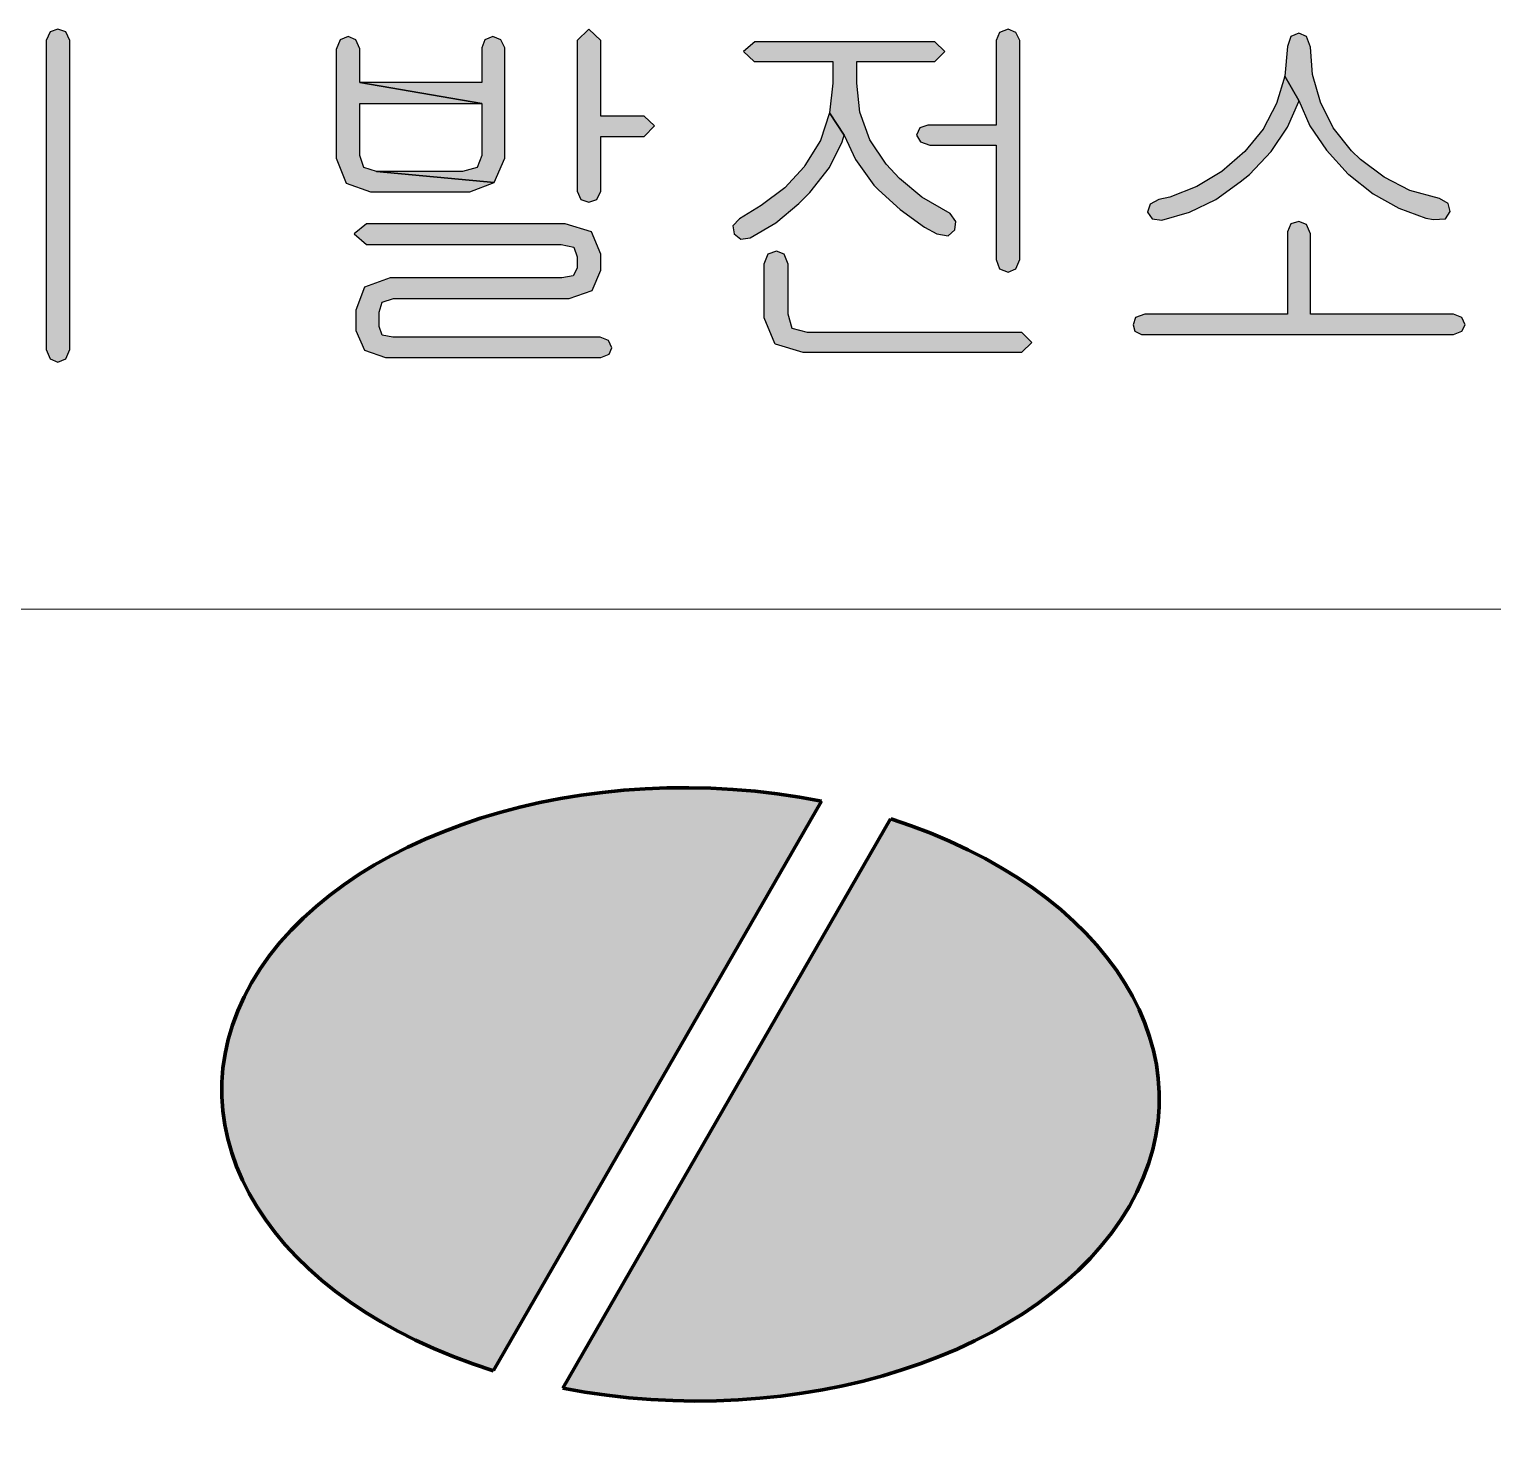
# Model space of a CAD drawing. Header units: inches. Extents: x 1047 to 1888, y -10 to 584.
# Drawn here: x 1787.56 to 1807.76, y 88.58 to 107.97 of the extents above; entities that cross this region are included whole.
import ezdxf

# ---------------------------------------------------------------- set-up
doc = ezdxf.new("R2010")
doc.units = ezdxf.units.IN
doc.header["$MEASUREMENT"] = 0
for name, color, linetype in [('BG 0 -1', 7, 'Continuous'), ('BG Default', 7, 'Continuous'), ('BG happy form$0$TITLE-BOX', 7, 'Continuous')]:
    doc.layers.add(name, color=color, linetype=linetype)

msp = doc.modelspace()

# ---------------------------------------------------------------- hatches: boundary and pattern name
at = {"layer": 'BG 0 -1', "linetype": 'ByBlock'}
for color, points in [(5, [(1798.492, 97.315), (1798.275, 97.355), (1798.056, 97.391), (1797.836, 97.422), (1797.614, 97.447), (1797.39, 97.468), (1797.166, 97.484), (1796.942, 97.494), (1796.717, 97.499), (1796.492, 97.5), (1796.267, 97.495), (1796.043, 97.485), (1795.82, 97.47), (1795.597, 97.449), (1795.376, 97.424), (1795.156, 97.394), (1794.939, 97.359), (1794.723, 97.319), (1794.51, 97.273), (1794.3, 97.224), (1794.092, 97.169), (1793.887, 97.109), (1793.686, 97.045), (1793.489, 96.977), (1793.295, 96.903), (1793.105, 96.826), (1792.92, 96.744), (1792.74, 96.658), (1792.564, 96.568), (1792.393, 96.474), (1792.227, 96.376), (1792.067, 96.274), (1791.912, 96.169), (1791.763, 96.06), (1791.62, 95.947), (1791.483, 95.832), (1791.352, 95.713), (1791.228, 95.592), (1791.111, 95.467), (1791, 95.34), (1790.896, 95.211), (1790.799, 95.079), (1790.709, 94.945), (1790.626, 94.808), (1790.551, 94.67), (1790.483, 94.531), (1790.423, 94.39), (1790.37, 94.247), (1790.325, 94.103), (1790.287, 93.958), (1790.258, 93.813), (1790.236, 93.667), (1790.221, 93.52), (1790.215, 93.373), (1790.217, 93.226), (1790.226, 93.078), (1790.243, 92.932), (1790.268, 92.785), (1790.3, 92.639), (1790.341, 92.494), (1790.389, 92.35), (1790.445, 92.207), (1790.508, 92.065), (1790.578, 91.924), (1790.656, 91.786), (1790.742, 91.649), (1790.834, 91.514), (1790.934, 91.381), (1791.04, 91.25), (1791.154, 91.122), (1791.274, 90.997), (1791.4, 90.874), (1791.533, 90.754), (1791.673, 90.637), (1791.818, 90.523), (1791.969, 90.413), (1792.126, 90.306), (1792.288, 90.203), (1792.456, 90.103), (1792.629, 90.007), (1792.807, 89.915), (1792.989, 89.827), (1793.176, 89.744), (1793.367, 89.664), (1793.562, 89.589), (1793.761, 89.519), (1793.964, 89.453)]), (80, [(1794.922, 89.211), (1795.141, 89.172), (1795.362, 89.137), (1795.584, 89.107), (1795.808, 89.082), (1796.033, 89.063), (1796.259, 89.048), (1796.485, 89.039), (1796.712, 89.035), (1796.938, 89.036), (1797.164, 89.042), (1797.39, 89.054), (1797.614, 89.071), (1797.838, 89.092), (1798.06, 89.119), (1798.281, 89.151), (1798.499, 89.188), (1798.715, 89.231), (1798.929, 89.278), (1799.14, 89.329), (1799.348, 89.386), (1799.553, 89.448), (1799.754, 89.514), (1799.952, 89.585), (1800.145, 89.66), (1800.335, 89.74), (1800.519, 89.824), (1800.699, 89.912), (1800.875, 90.004), (1801.045, 90.101), (1801.209, 90.201), (1801.368, 90.305), (1801.522, 90.413), (1801.669, 90.524), (1801.811, 90.638), (1801.946, 90.756), (1802.074, 90.877), (1802.196, 91), (1802.311, 91.127), (1802.42, 91.256), (1802.521, 91.388), (1802.615, 91.522), (1802.702, 91.658), (1802.782, 91.796), (1802.854, 91.936), (1802.918, 92.077), (1802.975, 92.22), (1803.024, 92.364), (1803.065, 92.509), (1803.099, 92.656), (1803.125, 92.803), (1803.142, 92.95), (1803.152, 93.098), (1803.154, 93.246), (1803.148, 93.395), (1803.134, 93.543), (1803.112, 93.69), (1803.083, 93.837), (1803.045, 93.984), (1803, 94.129), (1802.947, 94.274), (1802.886, 94.417), (1802.817, 94.559), (1802.742, 94.7), (1802.658, 94.838), (1802.568, 94.975), (1802.47, 95.109), (1802.365, 95.242), (1802.253, 95.371), (1802.134, 95.499), (1802.009, 95.623), (1801.877, 95.745), (1801.738, 95.864), (1801.594, 95.979), (1801.443, 96.091), (1801.287, 96.2), (1801.125, 96.305), (1800.958, 96.406), (1800.785, 96.504), (1800.607, 96.597), (1800.425, 96.687), (1800.238, 96.772), (1800.046, 96.853), (1799.851, 96.929), (1799.651, 97.001), (1799.448, 97.069)])]:
    msp.add_hatch(color=color, dxfattribs=at).paths.add_polyline_path(points)
at = {"layer": 'BG Default', "linetype": 'Continuous'}
for points in [[(1787.952, 107.971), (1787.844, 107.935), (1787.789, 107.817), (1787.789, 103.548), (1787.844, 103.421), (1787.952, 103.375), (1788.061, 103.421), (1788.116, 103.548), (1788.116, 107.817), (1788.061, 107.935)], [(1795.282, 107.971), (1795.119, 107.817), (1795.119, 105.737), (1795.173, 105.619), (1795.282, 105.582), (1795.391, 105.619), (1795.446, 105.737), (1795.446, 106.491), (1796.045, 106.491), (1796.19, 106.636), (1796.045, 106.772), (1795.446, 106.772), (1795.446, 107.817)], [(1801.068, 107.971), (1800.95, 107.926), (1800.904, 107.817), (1800.904, 106.645), (1799.96, 106.645), (1799.851, 106.609), (1799.805, 106.509), (1799.86, 106.418), (1799.987, 106.373), (1800.904, 106.373), (1800.904, 104.792), (1800.95, 104.665), (1801.068, 104.62), (1801.177, 104.665), (1801.231, 104.792), (1801.231, 107.817), (1801.177, 107.926)], [(1805.082, 107.917), (1804.973, 107.871), (1804.928, 107.735), (1804.892, 107.326), (1805.082, 106.99), (1805.237, 106.636), (1805.464, 106.3), (1805.764, 105.973), (1805.773, 105.964), (1806.109, 105.701), (1806.463, 105.501), (1806.835, 105.364), (1806.944, 105.346), (1807.108, 105.355), (1807.171, 105.455), (1807.144, 105.564), (1807.026, 105.637), (1806.617, 105.746), (1806.263, 105.928), (1805.936, 106.173), (1805.809, 106.291), (1805.555, 106.609), (1805.382, 106.963), (1805.273, 107.345), (1805.246, 107.726), (1805.191, 107.871)], [(1793.956, 107.871), (1793.847, 107.826), (1793.802, 107.717), (1793.802, 107.236), (1792.121, 107.236), (1793.802, 106.945), (1793.802, 106.227), (1793.738, 106.064), (1793.538, 106.009), (1792.348, 106.009), (1793.974, 105.855), (1794.12, 106.191), (1794.12, 107.717), (1794.065, 107.826)], [(1800.06, 107.799), (1797.571, 107.799), (1797.417, 107.662), (1797.562, 107.526), (1798.652, 107.526), (1798.652, 107.226), (1798.606, 106.818), (1798.806, 106.509), (1798.961, 106.173), (1799.215, 105.819), (1799.279, 105.755), (1799.578, 105.483), (1799.914, 105.237), (1800.087, 105.147), (1800.241, 105.119), (1800.332, 105.201), (1800.35, 105.319), (1800.269, 105.428), (1799.878, 105.655), (1799.569, 105.909), (1799.388, 106.109), (1799.16, 106.445), (1799.024, 106.827), (1798.979, 107.226), (1798.979, 107.236), (1798.979, 107.526), (1800.06, 107.526), (1800.196, 107.662)], [(1794.955, 105.283), (1792.212, 105.283), (1792.04, 105.147), (1792.212, 105.001), (1794.901, 105.001), (1795.073, 104.965), (1795.119, 104.829), (1795.119, 104.674), (1795.064, 104.565), (1794.91, 104.538), (1792.539, 104.538), (1792.185, 104.411), (1792.067, 104.093), (1792.067, 103.811), (1792.185, 103.539), (1792.476, 103.439), (1795.446, 103.439), (1795.564, 103.484), (1795.6, 103.575), (1795.555, 103.675), (1795.437, 103.721), (1792.576, 103.721), (1792.43, 103.748), (1792.385, 103.866), (1792.385, 104.066), (1792.43, 104.202), (1792.585, 104.256), (1795.01, 104.256), (1795.328, 104.365), (1795.446, 104.647), (1795.446, 104.865), (1795.319, 105.174)], [(1805.082, 105.319), (1804.973, 105.283), (1804.928, 105.174), (1804.928, 104.038), (1802.957, 104.038), (1802.83, 103.993), (1802.794, 103.893), (1802.821, 103.802), (1802.912, 103.757), (1807.217, 103.757), (1807.335, 103.802), (1807.38, 103.893), (1807.335, 103.993), (1807.217, 104.038), (1805.246, 104.038), (1805.246, 105.147), (1805.191, 105.274)], [(1797.871, 104.91), (1797.753, 104.865), (1797.698, 104.729), (1797.698, 103.993), (1797.843, 103.639), (1797.853, 103.63), (1798.234, 103.512), (1798.243, 103.512), (1801.259, 103.512), (1801.395, 103.648), (1801.259, 103.784), (1798.298, 103.784), (1798.089, 103.839), (1798.034, 104.038), (1798.034, 104.729), (1797.98, 104.865)]]:
    msp.add_hatch(color=3, dxfattribs=at).paths.add_polyline_path(points)
at = {"layer": 'BG Default', "linetype": 'ByBlock'}
for points in [[(1793.802, 106.945), (1792.121, 107.236), (1792.121, 107.699), (1792.067, 107.826), (1791.958, 107.871), (1791.849, 107.826), (1791.794, 107.69), (1791.794, 106.191), (1791.931, 105.846), (1792.267, 105.728), (1793.638, 105.728), (1793.974, 105.855), (1792.348, 106.009), (1792.176, 106.064), (1792.121, 106.227), (1792.121, 106.945)], [(1804.892, 107.326), (1804.774, 106.945), (1804.592, 106.591), (1804.338, 106.282), (1804.02, 106.009), (1803.675, 105.8), (1803.302, 105.655), (1803.148, 105.619), (1803.03, 105.555), (1802.993, 105.446), (1803.057, 105.355), (1803.193, 105.337), (1803.575, 105.446), (1803.938, 105.619), (1804.274, 105.864), (1804.401, 105.964), (1804.701, 106.282), (1804.928, 106.618), (1805.082, 106.972), (1805.082, 106.99)], [(1798.606, 106.818), (1798.479, 106.436), (1798.261, 106.091), (1798.252, 106.073), (1797.989, 105.782), (1797.662, 105.537), (1797.362, 105.355), (1797.271, 105.256), (1797.289, 105.147), (1797.38, 105.074), (1797.507, 105.092), (1797.862, 105.301), (1798.18, 105.564), (1798.334, 105.719), (1798.606, 106.064), (1798.779, 106.418), (1798.806, 106.509)]]:
    msp.add_hatch(color=3, dxfattribs=at).paths.add_polyline_path(points)

# ---------------------------------------------------------------- linework, layer by layer
at = {"layer": 'BG 0 -1', "color": 7, "linetype": 'Continuous', "lineweight": 9}
msp.add_line((1713.808, 99.966), (1863.076, 99.966), dxfattribs=at)
at = {"layer": 'BG 0 -1', "color": 3, "linetype": 'Continuous', "lineweight": 25}
for points in [[(1791.958, 107.871), (1791.849, 107.826), (1791.794, 107.69), (1791.794, 106.191), (1791.931, 105.846), (1792.267, 105.728), (1793.638, 105.728), (1793.974, 105.855), (1792.348, 106.009), (1792.176, 106.064), (1792.121, 106.227), (1792.121, 106.945), (1793.802, 106.945), (1792.121, 107.236), (1792.121, 107.699), (1792.067, 107.826)], [(1804.892, 107.326), (1804.774, 106.945), (1804.592, 106.591), (1804.338, 106.282), (1804.02, 106.009), (1803.675, 105.8), (1803.302, 105.655), (1803.148, 105.619), (1803.03, 105.555), (1802.993, 105.446), (1803.057, 105.355), (1803.193, 105.337), (1803.575, 105.446), (1803.938, 105.619), (1804.274, 105.864), (1804.401, 105.964), (1804.701, 106.282), (1804.928, 106.618), (1805.082, 106.972), (1805.082, 106.99)], [(1798.606, 106.818), (1798.479, 106.436), (1798.261, 106.091), (1798.252, 106.073), (1797.989, 105.782), (1797.662, 105.537), (1797.362, 105.355), (1797.271, 105.256), (1797.289, 105.147), (1797.38, 105.074), (1797.507, 105.092), (1797.862, 105.301), (1798.18, 105.564), (1798.334, 105.719), (1798.606, 106.064), (1798.779, 106.418), (1798.806, 106.509)]]:
    msp.add_lwpolyline(points, close=True, dxfattribs=at)
at = {"layer": 'BG 0 -1', "color": 7, "linetype": 'Continuous', "lineweight": 0}
for points in [[(1798.492, 97.315), (1798.275, 97.355), (1798.056, 97.391), (1797.836, 97.422), (1797.614, 97.447), (1797.39, 97.468), (1797.166, 97.484), (1796.942, 97.494), (1796.717, 97.499), (1796.492, 97.5), (1796.267, 97.495), (1796.043, 97.485), (1795.82, 97.47), (1795.597, 97.449), (1795.376, 97.424), (1795.156, 97.394), (1794.939, 97.359), (1794.723, 97.319), (1794.51, 97.273), (1794.3, 97.224), (1794.092, 97.169), (1793.887, 97.109), (1793.686, 97.045), (1793.489, 96.977), (1793.295, 96.903), (1793.105, 96.826), (1792.92, 96.744), (1792.74, 96.658), (1792.564, 96.568), (1792.393, 96.474), (1792.227, 96.376), (1792.067, 96.274), (1791.912, 96.169), (1791.763, 96.06), (1791.62, 95.947), (1791.483, 95.832), (1791.352, 95.713), (1791.228, 95.592), (1791.111, 95.467), (1791, 95.34), (1790.896, 95.211), (1790.799, 95.079), (1790.709, 94.945), (1790.626, 94.808), (1790.551, 94.67), (1790.483, 94.531), (1790.423, 94.39), (1790.37, 94.247), (1790.325, 94.103), (1790.287, 93.958), (1790.258, 93.813), (1790.236, 93.667), (1790.221, 93.52), (1790.215, 93.373), (1790.217, 93.226), (1790.226, 93.078), (1790.243, 92.932), (1790.268, 92.785), (1790.3, 92.639), (1790.341, 92.494), (1790.389, 92.35), (1790.445, 92.207), (1790.508, 92.065), (1790.578, 91.924), (1790.656, 91.786), (1790.742, 91.649), (1790.834, 91.514), (1790.934, 91.381), (1791.04, 91.25), (1791.154, 91.122), (1791.274, 90.997), (1791.4, 90.874), (1791.533, 90.754), (1791.673, 90.637), (1791.818, 90.523), (1791.969, 90.413), (1792.126, 90.306), (1792.288, 90.203), (1792.456, 90.103), (1792.629, 90.007), (1792.807, 89.915), (1792.989, 89.827), (1793.176, 89.744), (1793.367, 89.664), (1793.562, 89.589), (1793.761, 89.519), (1793.964, 89.453)], [(1794.922, 89.211), (1795.141, 89.172), (1795.362, 89.137), (1795.584, 89.107), (1795.808, 89.082), (1796.033, 89.063), (1796.259, 89.048), (1796.485, 89.039), (1796.712, 89.035), (1796.938, 89.036), (1797.164, 89.042), (1797.39, 89.054), (1797.614, 89.071), (1797.838, 89.092), (1798.06, 89.119), (1798.281, 89.151), (1798.499, 89.188), (1798.715, 89.231), (1798.929, 89.278), (1799.14, 89.329), (1799.348, 89.386), (1799.553, 89.448), (1799.754, 89.514), (1799.952, 89.585), (1800.145, 89.66), (1800.335, 89.74), (1800.519, 89.824), (1800.699, 89.912), (1800.875, 90.004), (1801.045, 90.101), (1801.209, 90.201), (1801.368, 90.305), (1801.522, 90.413), (1801.669, 90.524), (1801.811, 90.638), (1801.946, 90.756), (1802.074, 90.877), (1802.196, 91), (1802.311, 91.127), (1802.42, 91.256), (1802.521, 91.388), (1802.615, 91.522), (1802.702, 91.658), (1802.782, 91.796), (1802.854, 91.936), (1802.918, 92.077), (1802.975, 92.22), (1803.024, 92.364), (1803.065, 92.509), (1803.099, 92.656), (1803.125, 92.803), (1803.142, 92.95), (1803.152, 93.098), (1803.154, 93.246), (1803.148, 93.395), (1803.134, 93.543), (1803.112, 93.69), (1803.083, 93.837), (1803.045, 93.984), (1803, 94.129), (1802.947, 94.274), (1802.886, 94.417), (1802.817, 94.559), (1802.742, 94.7), (1802.658, 94.838), (1802.568, 94.975), (1802.47, 95.109), (1802.365, 95.242), (1802.253, 95.371), (1802.134, 95.499), (1802.009, 95.623), (1801.877, 95.745), (1801.738, 95.864), (1801.594, 95.979), (1801.443, 96.091), (1801.287, 96.2), (1801.125, 96.305), (1800.958, 96.406), (1800.785, 96.504), (1800.607, 96.597), (1800.425, 96.687), (1800.238, 96.772), (1800.046, 96.853), (1799.851, 96.929), (1799.651, 97.001), (1799.448, 97.069)]]:
    msp.add_lwpolyline(points, close=True, dxfattribs=at)
at = {"layer": 'BG Default', "color": 3, "linetype": 'Continuous', "lineweight": 25}
for points in [[(1787.952, 107.971), (1787.844, 107.935), (1787.789, 107.817), (1787.789, 103.548), (1787.844, 103.421), (1787.952, 103.375), (1788.061, 103.421), (1788.116, 103.548), (1788.116, 107.817), (1788.061, 107.935)], [(1795.282, 107.971), (1795.119, 107.817), (1795.119, 105.737), (1795.173, 105.619), (1795.282, 105.582), (1795.391, 105.619), (1795.446, 105.737), (1795.446, 106.491), (1796.045, 106.491), (1796.19, 106.636), (1796.045, 106.772), (1795.446, 106.772), (1795.446, 107.817)], [(1801.068, 107.971), (1800.95, 107.926), (1800.904, 107.817), (1800.904, 106.645), (1799.96, 106.645), (1799.851, 106.609), (1799.805, 106.509), (1799.86, 106.418), (1799.987, 106.373), (1800.904, 106.373), (1800.904, 104.792), (1800.95, 104.665), (1801.068, 104.62), (1801.177, 104.665), (1801.231, 104.792), (1801.231, 107.817), (1801.177, 107.926)], [(1805.082, 107.917), (1804.973, 107.871), (1804.928, 107.735), (1804.892, 107.326), (1805.082, 106.99), (1805.237, 106.636), (1805.464, 106.3), (1805.764, 105.973), (1805.773, 105.964), (1806.109, 105.701), (1806.463, 105.501), (1806.835, 105.364), (1806.944, 105.346), (1807.108, 105.355), (1807.171, 105.455), (1807.144, 105.564), (1807.026, 105.637), (1806.617, 105.746), (1806.263, 105.928), (1805.936, 106.173), (1805.809, 106.291), (1805.555, 106.609), (1805.382, 106.963), (1805.273, 107.345), (1805.246, 107.726), (1805.191, 107.871)], [(1793.956, 107.871), (1793.847, 107.826), (1793.802, 107.717), (1793.802, 107.236), (1792.121, 107.236), (1793.802, 106.945), (1793.802, 106.227), (1793.738, 106.064), (1793.538, 106.009), (1792.348, 106.009), (1793.974, 105.855), (1794.12, 106.191), (1794.12, 107.717), (1794.065, 107.826)], [(1800.06, 107.799), (1797.571, 107.799), (1797.417, 107.662), (1797.562, 107.526), (1798.652, 107.526), (1798.652, 107.226), (1798.606, 106.818), (1798.806, 106.509), (1798.961, 106.173), (1799.215, 105.819), (1799.279, 105.755), (1799.578, 105.483), (1799.914, 105.237), (1800.087, 105.147), (1800.241, 105.119), (1800.332, 105.201), (1800.35, 105.319), (1800.269, 105.428), (1799.878, 105.655), (1799.569, 105.909), (1799.388, 106.109), (1799.16, 106.445), (1799.024, 106.827), (1798.979, 107.226), (1798.979, 107.236), (1798.979, 107.526), (1800.06, 107.526), (1800.196, 107.662)], [(1794.955, 105.283), (1792.212, 105.283), (1792.04, 105.147), (1792.212, 105.001), (1794.901, 105.001), (1795.073, 104.965), (1795.119, 104.829), (1795.119, 104.674), (1795.064, 104.565), (1794.91, 104.538), (1792.539, 104.538), (1792.185, 104.411), (1792.067, 104.093), (1792.067, 103.811), (1792.185, 103.539), (1792.476, 103.439), (1795.446, 103.439), (1795.564, 103.484), (1795.6, 103.575), (1795.555, 103.675), (1795.437, 103.721), (1792.576, 103.721), (1792.43, 103.748), (1792.385, 103.866), (1792.385, 104.066), (1792.43, 104.202), (1792.585, 104.256), (1795.01, 104.256), (1795.328, 104.365), (1795.446, 104.647), (1795.446, 104.865), (1795.319, 105.174)], [(1805.082, 105.319), (1804.973, 105.283), (1804.928, 105.174), (1804.928, 104.038), (1802.957, 104.038), (1802.83, 103.993), (1802.794, 103.893), (1802.821, 103.802), (1802.912, 103.757), (1807.217, 103.757), (1807.335, 103.802), (1807.38, 103.893), (1807.335, 103.993), (1807.217, 104.038), (1805.246, 104.038), (1805.246, 105.147), (1805.191, 105.274)], [(1797.871, 104.91), (1797.753, 104.865), (1797.698, 104.729), (1797.698, 103.993), (1797.843, 103.639), (1797.853, 103.63), (1798.234, 103.512), (1798.243, 103.512), (1801.259, 103.512), (1801.395, 103.648), (1801.259, 103.784), (1798.298, 103.784), (1798.089, 103.839), (1798.034, 104.038), (1798.034, 104.729), (1797.98, 104.865)]]:
    msp.add_lwpolyline(points, close=True, dxfattribs=at)
at = {"layer": 'BG Default', "color": 7, "linetype": 'Continuous', "lineweight": 0}
for points in [[(1793.802, 106.945), (1792.121, 107.236), (1792.121, 107.699), (1792.067, 107.826), (1791.958, 107.871), (1791.849, 107.826), (1791.794, 107.69), (1791.794, 106.191), (1791.931, 105.846), (1792.267, 105.728), (1793.638, 105.728), (1793.974, 105.855), (1792.348, 106.009), (1792.176, 106.064), (1792.121, 106.227), (1792.121, 106.945)], [(1804.892, 107.326), (1804.774, 106.945), (1804.592, 106.591), (1804.338, 106.282), (1804.02, 106.009), (1803.675, 105.8), (1803.302, 105.655), (1803.148, 105.619), (1803.03, 105.555), (1802.993, 105.446), (1803.057, 105.355), (1803.193, 105.337), (1803.575, 105.446), (1803.938, 105.619), (1804.274, 105.864), (1804.401, 105.964), (1804.701, 106.282), (1804.928, 106.618), (1805.082, 106.972), (1805.082, 106.99)], [(1798.606, 106.818), (1798.479, 106.436), (1798.261, 106.091), (1798.252, 106.073), (1797.989, 105.782), (1797.662, 105.537), (1797.362, 105.355), (1797.271, 105.256), (1797.289, 105.147), (1797.38, 105.074), (1797.507, 105.092), (1797.862, 105.301), (1798.18, 105.564), (1798.334, 105.719), (1798.606, 106.064), (1798.779, 106.418), (1798.806, 106.509)]]:
    msp.add_lwpolyline(points, close=True, dxfattribs=at)
at = {"layer": 'BG happy form$0$TITLE-BOX', "color": 5, "linetype": 'Continuous', "lineweight": 100}
msp.add_line((1793.964, 89.453), (1798.492, 97.315), dxfattribs=at)
at = {"layer": 'BG happy form$0$TITLE-BOX', "color": 80, "linetype": 'Continuous', "lineweight": 100}
msp.add_line((1794.922, 89.211), (1799.448, 97.069), dxfattribs=at)
at = {"layer": 'BG happy form$0$TITLE-BOX', "color": 5, "linetype": 'Continuous', "lineweight": 100}
msp.add_ellipse((1796.685, 93.267), major_axis=(6.47, -0.104), ratio=0.654054, start_param=1.298066, end_param=4.288804, dxfattribs=at)
at = {"layer": 'BG happy form$0$TITLE-BOX', "color": 80, "linetype": 'Continuous', "lineweight": 100}
msp.add_ellipse((1796.685, 93.267), major_axis=(-6.47, 0.104), ratio=0.654054, start_param=1.305326, end_param=4.281544, dxfattribs=at)

doc.saveas('drawing.dxf')
